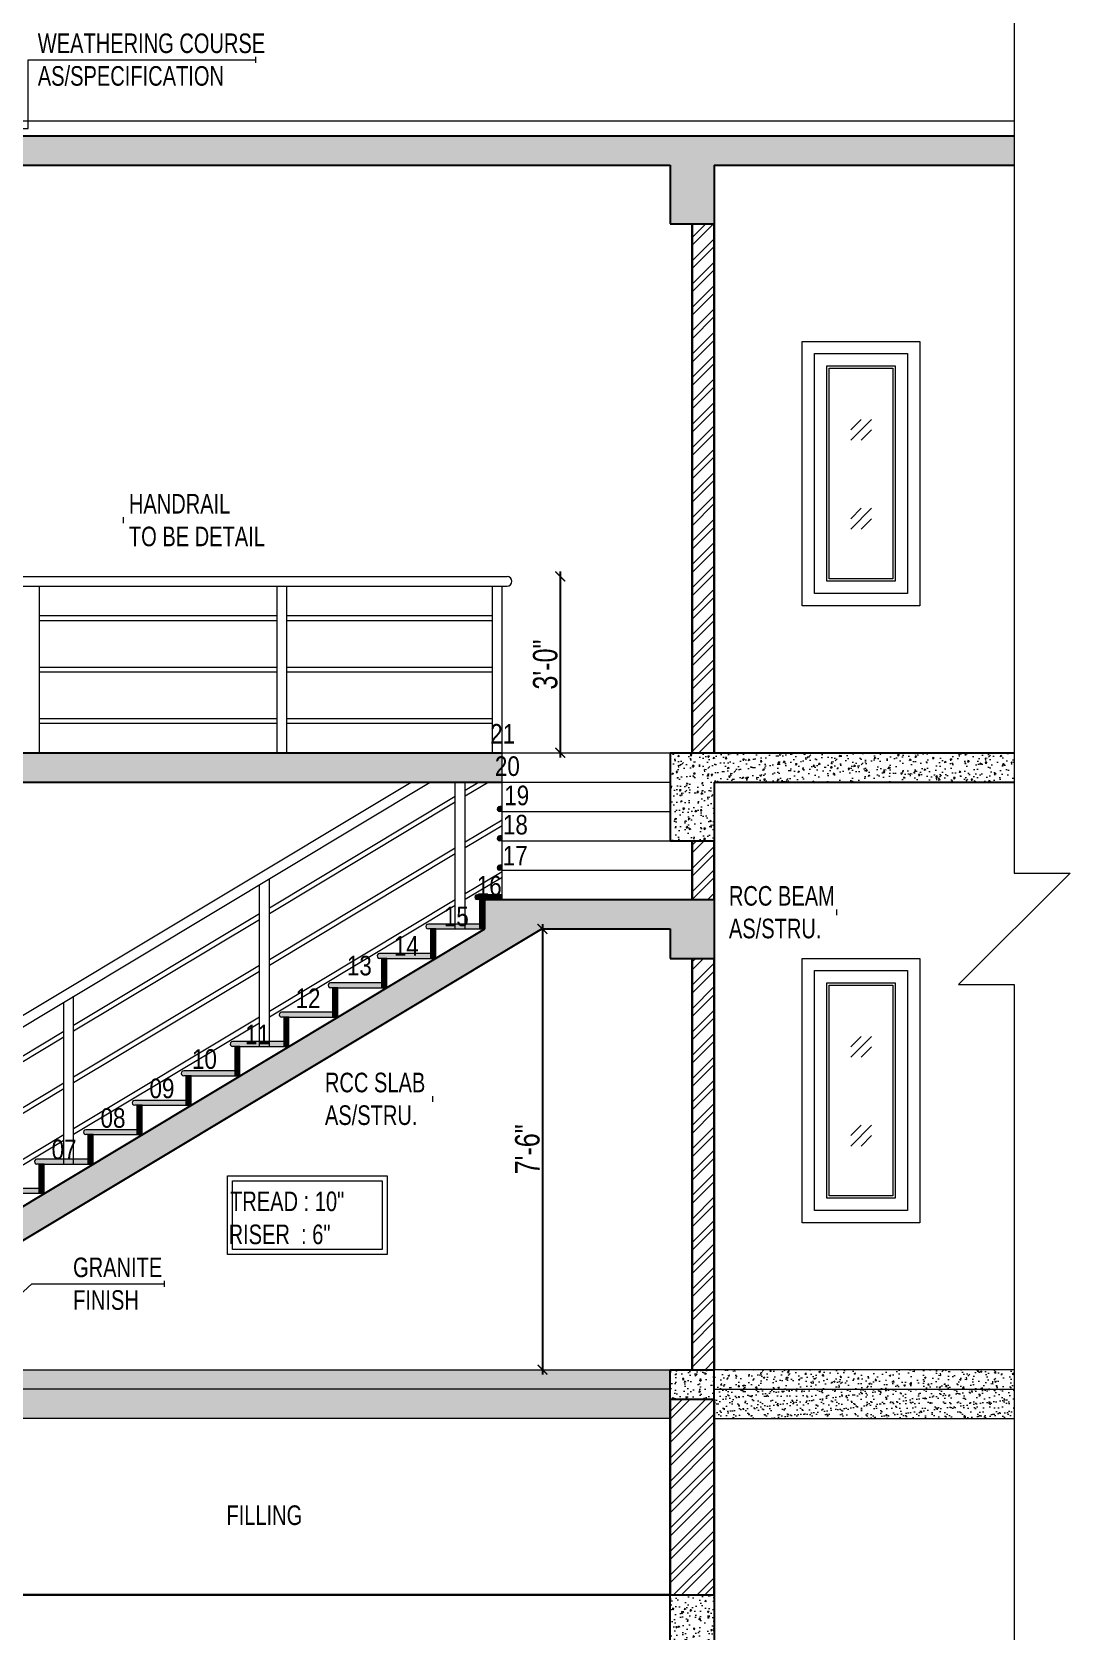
# Model space of a CAD drawing. Header units: inches. Extents: x 3365147 to 3374664, y 1380917 to 1384908.
# Drawn here: x 3374207 to 3374419.1, y 1382697 to 1383023.8 of the extents above; entities that cross this region are included whole.
import ezdxf

# ---------------------------------------------------------------- set-up
doc = ezdxf.new("R2010")
doc.units = ezdxf.units.IN
doc.header["$LTSCALE"] = 18
doc.header["$MEASUREMENT"] = 0
doc.header["$PDSIZE"] = -1
doc.linetypes.add('CONTINOUS', pattern=[0])
for name, color, linetype, lineweight in [('CONCRETE-00_BC', 46, 'Continuous', 25), ('CONCRETE-HATCH_BC', 43, 'Continuous', 5), ('COUNTING TEXT_BC', 2, 'Continuous', 20), ('GLASS-00_BC', 140, 'Continuous', 18), ('INTERIOR-FLOORING GRANITE_BC', 183, 'Continuous', 5), ('LEVEL-00 DIM_BC', 3, 'Continuous', 9), ('NATURAL GROUND LEVEL_BC', 33, 'Continuous', 30), ('PCC-00_BC', 1, 'Continuous', 20), ('PCC-HATCH_BC', 4, 'Continuous', 5), ('RIVER SAND-00_BC', 3, 'Continuous', 18), ('RIVER SAND-HATCH_BC', 254, 'Continuous', 5), ('STAIR-00_BC', 170, 'Continuous', 20), ('STEPS-HANDRAIL-00_BC', 3, 'Continuous', 18), ('STEPS-ZIGZAC LINE_BC', 3, 'Continuous', 15), ('TEXT-02 _BC', 3, 'CONTINOUS', 18), ('TEXT-02_ARROW_BC', 4, 'Continuous', 13), ('TREAD RISER BORDER-01_BC', 4, 'CONTINOUS', 13), ('TREAD RISER BORDER-02_BC', 252, 'CONTINOUS', 5), ('TREAD RISER-00_BC', 1, 'Continuous', 20), ('WALL-00_BC', 7, 'Continuous', 30), ('WALL-9 inch BRICK HATCH_BC', 22, 'Continuous', 0), ('WEATHERING COURSE_BC', 3, 'Continuous', 20), ('WINDOWS-00_BC', 30, 'Continuous', 18), ('WINDOWS-SHUTTER_BC', 40, 'Continuous', 9)]:
    doc.layers.add(name, color=color, linetype=linetype, lineweight=lineweight)
doc.styles.add('BC_ROOM _DIM', font='swisscl.ttf')
doc.styles.add('DIM_BC', font='swisscl.ttf')
doc.styles.add('WD Room text', font='swisscl.ttf')
doc.dimstyles.new('BC-RD1', dxfattribs={"dimtxt": 5, "dimasz": 2, "dimexe": 4.5, "dimexo": 0, "dimgap": 0.5, "dimtad": 1, "dimzin": 3, "dimdsep": 46, "dimlunit": 4, "dimtxsty": 'BC_ROOM _DIM', "dimblk": 'ARCHTICK', "dimcen": 0, "dimdle": 1, "dimse1": 1, "dimse2": 1, "dimclrd": 252, "dimclre": 4, "dimclrt": 256, "dimadec": 0, "dimazin": 0, "dimtfac": 0.5, "dimtix": 1, "dimtofl": 0, "dimtmove": 2, "dimatfit": 3, "dimfxl": 0, "dimfrac": 1, "dimtolj": 1, "dimtzin": 1, "dimarcsym": 0})
doc.dimstyles.new('DIM_BC', dxfattribs={"dimtxt": 4, "dimasz": 2, "dimexe": 4.5, "dimexo": 0, "dimgap": 1, "dimtad": 1, "dimdec": 4, "dimzin": 3, "dimdsep": 46, "dimlunit": 4, "dimtxsty": 'DIM_BC', "dimblk": 'ARCHTICK', "dimcen": 0.0625, "dimdle": 0.25, "dimse1": 1, "dimse2": 1, "dimclrd": 7, "dimclre": 4, "dimclrt": 256, "dimadec": 0, "dimazin": 0, "dimtfac": 0.5, "dimtdec": 4, "dimtix": 1, "dimtofl": 0, "dimtmove": 2, "dimatfit": 2, "dimfxl": 0, "dimfrac": 1, "dimtolj": 1, "dimtzin": 1, "dimlwd": -1, "dimarcsym": 0})
doc.dimstyles.new("Working 10'", dxfattribs={"dimscale": 0.8, "dimtxt": 10, "dimasz": 4.5, "dimexe": 2.5, "dimexo": 3, "dimgap": 1.25, "dimtad": 1, "dimdec": 3, "dimzin": 3, "dimdsep": 46, "dimlunit": 4, "dimtxsty": 'WD Room text', "dimblk": 'ARCHTICK', "dimcen": 0, "dimclrd": 256, "dimclre": 1, "dimadec": 0, "dimazin": 0, "dimtfac": 0.6, "dimtdec": 3, "dimtix": 1, "dimtmove": 2, "dimatfit": 3, "dimfxl": 0, "dimfrac": 1, "dimtolj": 1, "dimtzin": 3, "dimlwd": -1, "dimlwe": -1, "dimarcsym": 0})
pattern_1 = [(50, (1247.646, 7e-10), (3.586300913, -0.313760675), [0.375, -4.125]), (355, (1247.646, 7e-10), (-0.693756668, 3.7609606685), [0.3, -3.3]), (100.45144446, (1247.9448, -0.026), (2.8925442336, 3.447199955), [0.31870096, -3.50571056]), (46.1842, (1247.646, 1), (5.3362066534, -0.827596404), [0.5625, -6.1875]), (96.63563549, (1248.0906, 0.931), (4.673309728, 4.870593004), [0.47805171, -5.2585688]), (351.18416399, (1247.646, 1), (4.673309725, 4.870593001), [0.45, -4.950000005]), (21, (1248.146, 0.75), (2.9845352606, -2.0130944533), [0.375, -4.125]), (326, (1248.146, 0.75), (1.2165766596, 3.6257502252), [0.3, -3.3]), (71.45144474, (1248.3946, 0.5822), (4.2011118836, 1.612655764), [0.31870095, -3.50571056]), (37.5, (1247.6459, 7e-10), (0.0607992766, 1.66446926916), [0, -3.26, 0, -3.35, 0, -3.3125]), (7.5, (1247.646, 7e-10), (1.3153476872, 1.9720585594), [0, -1.91, 0, -3.185, 0, -1.2625]), (327.5, (1246.5309, 7e-10), (2.66911218086, -0.11277435867), [0, -1.25, 0, -3.9, 0, -5.175]), (317.5, (1246.031, 7e-10), (2.9159308467, 0.5005249117), [0, -1.625, 0, -2.59, 0, -3.675])]
pattern_2 = [(37.5, (386.9338, 7e-10), (-0.0629933581, 1.926823769), [0, -1.52, 0, -1.7, 0, -1.625]), (7.5, (386.9338, 7e-10), (1.7697767053, 2.8221460652), [0, -0.82, 0, -1.37, 0, -0.525]), (327.5, (385.7038, 7e-10), (3.11414186175, 0.0056590535), [0, -0.5, 0, -1.8, 0, -2.35]), (317.5, (385.7038, 7e-10), (3.0061266046, 0.877675565), [0, -0.25, 0, -1.18, 0, -1.35])]
pattern_3 = [(230, (386.9338, 7e-10), (-3.586300913, 0.313760675), [0.375, -4.125]), (175, (386.9338, 7e-10), (0.693756668, -3.7609606685), [0.3, -3.3]), (280.45144446, (386.635, 0.026), (-2.8925442336, -3.447199955), [0.31870096, -3.50571056]), (226.1842, (386.934, -1), (-5.3362066534, 0.827596404), [0.5625, -6.1875]), (276.63563549, (386.489, -0.931), (-4.673309728, -4.870593004), [0.47805171, -5.2585688]), (171.18416399, (386.934, -1), (-4.673309725, -4.870593001), [0.45, -4.950000005]), (201, (386.4338, -0.75), (-2.9845352606, 2.0130944533), [0.375, -4.125]), (146, (386.4338, -0.75), (-1.2165766596, -3.6257502252), [0.3, -3.3]), (251.45144474, (386.185, -0.5822), (-4.2011118836, -1.612655764), [0.31870095, -3.50571056]), (217.5, (386.9338, 7e-10), (-0.0607992766, -1.66446926916), [0, -3.26, 0, -3.35, 0, -3.3125]), (187.5, (386.9338, 7e-10), (-1.3153476872, -1.9720585594), [0, -1.91, 0, -3.185, 0, -1.2625]), (147.5, (388.0488, 7e-10), (-2.66911218086, 0.11277435867), [0, -1.25, 0, -3.9, 0, -5.175]), (137.5, (388.5488, 7e-10), (-2.9159308467, -0.5005249117), [0, -1.625, 0, -2.59, 0, -3.675])]
pattern_4 = [(0, (386.93379, 7e-10), (0.03125, 0.0625), [0, -0.0625])]
pattern_5 = [(0, (396.93379, 6), (0.03125, 0.0625), [0, -0.0625])]
pattern_6 = [(0, (406.93379, 12), (0.03125, 0.0625), [0, -0.0625])]
pattern_7 = [(0, (416.93379, 18), (0.03125, 0.0625), [0, -0.0625])]
pattern_8 = [(0, (426.93379, 24), (0.03125, 0.0625), [0, -0.0625])]
pattern_9 = [(0, (436.93379, 30), (0.03125, 0.0625), [0, -0.0625])]
pattern_10 = [(0, (446.93379, 36), (0.03125, 0.0625), [0, -0.0625])]
pattern_11 = [(0, (456.93379, 42), (0.03125, 0.0625), [0, -0.0625])]
pattern_12 = [(0, (466.93379, 48), (0.03125, 0.0625), [0, -0.0625])]
pattern_13 = [(0, (476.93379, 54), (0.03125, 0.0625), [0, -0.0625])]
pattern_14 = [(45, (386.9338, 7e-10), (-2.3864853865, 2.3864853865), []), (45, (388.5248, 7e-10), (-2.3864853865, 2.3864853865), [])]

# ---------------------------------------------------------------- blocks, each defined once
blk = doc.blocks.new('ARCHTICK')
at = {"color": 0, "const_width": 0.15}
blk.add_lwpolyline([(-0.5, -0.5), (0.5, 0.5)], dxfattribs=at)
blk = doc.blocks.new('*D1892')
at = {"layer": 'Defpoints', "color": 0, "transparency": 16777216}
for p in [(3374275.04, 1382912.58), (3374275.04, 1382876.58), (3374314.96, 1382876.58)]:
    blk.add_point(p, dxfattribs=at)
at = {"layer": 'LEVEL-00 DIM_BC', "color": 252, "lineweight": -2, "transparency": 16777216}
blk.add_line((3374314.96, 1382913.58), (3374314.96, 1382875.58), dxfattribs=at)
at = {"layer": 'LEVEL-00 DIM_BC', "color": 252, "lineweight": -2, "transparency": 16777216, "xscale": 2, "yscale": 2, "zscale": 2}
for p, rotation in [((3374314.96, 1382912.58), 90), ((3374314.96, 1382876.58), 270)]:
    blk.add_blockref('ARCHTICK', p, dxfattribs=dict(at, rotation=rotation))
at = {"layer": 'LEVEL-00 DIM_BC', "transparency": 16777216, "insert": (3374311.9, 1382894.58), "char_height": 5, "attachment_point": 5, "rotation": 90, "style": 'BC_ROOM _DIM'}
blk.add_mtext('\\A1;3\'-0"', dxfattribs=at)
blk = doc.blocks.new('_ArchTick')
at = {"color": 0, "linetype": 'ByBlock', "const_width": 0.15}
blk.add_lwpolyline([(-0.5, -0.5), (0.5, 0.5)], dxfattribs=at)
blk = doc.blocks.new('*D1899')
at = {"layer": 'Defpoints', "color": 0, "transparency": 16777216}
for p in [(3374318.79, 1382840.58), (3374311.31, 1382750.58), (3374318.79, 1382750.58)]:
    blk.add_point(p, dxfattribs=at)
at = {"layer": 'LEVEL-00 DIM_BC', "color": 252, "lineweight": -2, "transparency": 16777216}
blk.add_line((3374311.31, 1382841.58), (3374311.31, 1382749.58), dxfattribs=at)
at = {"layer": 'LEVEL-00 DIM_BC', "color": 252, "lineweight": -2, "transparency": 16777216, "xscale": 2, "yscale": 2, "zscale": 2}
for p, rotation in [((3374311.31, 1382840.58), 90), ((3374311.31, 1382750.58), 270)]:
    blk.add_blockref('ARCHTICK', p, dxfattribs=dict(at, rotation=rotation))
at = {"layer": 'LEVEL-00 DIM_BC', "transparency": 16777216, "insert": (3374308.25, 1382795.58), "char_height": 5, "attachment_point": 5, "rotation": 90, "style": 'BC_ROOM _DIM'}
blk.add_mtext('\\A1;7\'-6"', dxfattribs=at)
blk = doc.blocks.new('*U1900')
at = {"layer": 'TREAD RISER BORDER-01_BC'}
blk.add_lwpolyline([(0, 0), (32.59, 0), (32.59, -16.08), (0, -16.08)], close=True, dxfattribs=at)
at = {"layer": 'TREAD RISER BORDER-02_BC'}
blk.add_lwpolyline([(1.02, -1.02), (31.57, -1.02), (31.57, -15.06), (1.02, -15.06)], close=True, dxfattribs=at)
at = {"style": 'WD Room text'}
for tag, p in [('TREAD_001', (0.49, -9.24)), ('TREAD_002', (0.04, -19.24)), ('TREAD_003', (0.58, -29.24)), ('TREAD_004', (0.04, -39.27))]:
    blk.add_attdef(tag, p, '', height=6, dxfattribs=at)

msp = doc.modelspace()

# ---------------------------------------------------------------- hatches: boundary and pattern name
at = {"layer": 'CONCRETE-HATCH_BC', "transparency": 33554687}
h = msp.add_hatch(dxfattribs=at)
h.set_pattern_fill('AR-CONC', color=256, scale=0.5, angle=180, style=0)
h.set_pattern_definition(pattern_3)
h.paths.add_polyline_path([(3374407.71383, 1383002.58051), (3374113.09401, 1383002.58051), (3374108.22212, 1383002.58051), (3374108.22212, 1382996.58051), (3374151.51002, 1382996.58051), (3374151.51002, 1382984.58051), (3374160.51002, 1382984.58051), (3374160.51002, 1382996.58051), (3374337.41185, 1382996.58051), (3374337.41185, 1382984.58051), (3374346.41185, 1382984.58051), (3374346.41185, 1382996.58051), (3374407.71383, 1382996.58051)])
h = msp.add_hatch(dxfattribs=at)
h.set_pattern_fill('AR-CONC', color=256, scale=0.5, angle=180, style=0)
h.set_pattern_definition(pattern_3)
h.paths.add_polyline_path([(3374160.51002, 1382870.58051), (3374303.07381, 1382870.58051), (3374303.07381, 1382876.58051), (3374113.09401, 1382876.58051), (3374108.22212, 1382876.58051), (3374108.22212, 1382870.58051), (3374151.51002, 1382870.58051), (3374151.51002, 1382858.58051), (3374160.51002, 1382858.58051)])
h = msp.add_hatch(dxfattribs=at)
h.set_pattern_fill('AR-CONC', color=256, scale=0.5, angle=180, style=0)
h.set_pattern_definition(pattern_3)
h.paths.add_polyline_path([(3374346.41185, 1382870.58051), (3374407.71383, 1382870.58051), (3374407.71383, 1382876.58051), (3374337.41185, 1382876.58051), (3374337.41185, 1382858.58051), (3374346.41185, 1382858.58051)])
h = msp.add_hatch(dxfattribs=at)
h.set_pattern_fill('AR-CONC', color=256, scale=0.5, angle=180, style=0)
h.set_pattern_definition(pattern_3)
h.paths.add_polyline_path([(3374346.41091, 1382846.58051), (3374299.51002, 1382846.58051), (3374299.51002, 1382840.58051), (3374199.51002, 1382780.58051), (3374199.51002, 1382773.58336), (3374311.17192, 1382840.58051), (3374337.41091, 1382840.58051), (3374337.41091, 1382834.58051), (3374346.41091, 1382834.58051)])
h = msp.add_hatch(dxfattribs=at)
h.set_pattern_fill('AR-CONC', color=256, scale=0.5, angle=180, style=0)
h.set_pattern_definition([(230, (3393839.6063, 1392669.0113), (-3.5863009, 0.31376067), [0.375, -4.125]), (175, (3393839.6063, 1392669.0113), (0.69375667, -3.76096067), [0.3, -3.3]), (280.451444, (3393839.3074, 1392669.0374), (-2.89254423, -3.44719995), [0.31870096, -3.50571056]), (226.1842, (3393839.6063, 1392668.0113), (-5.33620665, 0.8275964), [0.5625, -6.1875]), (276.635635, (3393839.1616, 1392668.08), (-4.6733097, -4.870593), [0.4780517, -5.2585688]), (171.184164, (3393839.606, 1392668.011), (-4.6733097, -4.870593), [0.45, -4.95]), (201, (3393839.1063, 1392668.2613), (-2.98453526, 2.01309445), [0.375, -4.125]), (146, (3393839.1063, 1392668.2613), (-1.21657666, -3.6257502), [0.3, -3.3]), (251.451445, (3393838.8576, 1392668.429), (-4.2011119, -1.61265576), [0.31870095, -3.50571056]), (217.5, (3393839.6063, 1392669.0113), (-0.06079928, -1.66446927), [0, -3.26, 0, -3.35, 0, -3.3125]), (187.5, (3393839.6063, 1392669.0113), (-1.31534769, -1.97205856), [0, -1.91, 0, -3.185, 0, -1.2625]), (147.5, (3393840.7213, 1392669.0113), (-2.66911218, 0.11277436), [0, -1.25, 0, -3.9, 0, -5.175]), (137.5, (3393841.2213, 1392669.0113), (-2.91593085, -0.5005249), [0, -1.625, 0, -2.59, 0, -3.675])])
h.paths.add_polyline_path([(3374337.41091, 1382750.58051), (3374346.41091, 1382750.58051), (3374346.41091, 1382744.58051), (3374337.41091, 1382744.58051)])
h = msp.add_hatch(dxfattribs=at)
h.set_pattern_fill('AR-CONC', color=256, scale=0.5, angle=180, style=0)
h.set_pattern_definition([(230, (3394345.9206, 1392659.0113), (-3.5863009, 0.31376067), [0.375, -4.125]), (175, (3394345.9206, 1392659.0113), (0.69375667, -3.76096067), [0.3, -3.3]), (280.451444, (3394345.6218, 1392659.0374), (-2.89254423, -3.44719995), [0.31870096, -3.50571056]), (226.1842, (3394345.9206, 1392658.0113), (-5.33620665, 0.8275964), [0.5625, -6.1875]), (276.635635, (3394345.476, 1392658.08), (-4.6733097, -4.870593), [0.4780517, -5.2585688]), (171.184164, (3394345.9206, 1392658.011), (-4.6733097, -4.870593), [0.45, -4.95]), (201, (3394345.4206, 1392658.2613), (-2.98453526, 2.01309445), [0.375, -4.125]), (146, (3394345.4206, 1392658.2613), (-1.21657666, -3.6257502), [0.3, -3.3]), (251.451445, (3394345.172, 1392658.429), (-4.2011119, -1.61265576), [0.31870095, -3.50571056]), (217.5, (3394345.9206, 1392659.0113), (-0.06079928, -1.66446927), [0, -3.26, 0, -3.35, 0, -3.3125]), (187.5, (3394345.9206, 1392659.0113), (-1.31534769, -1.97205856), [0, -1.91, 0, -3.185, 0, -1.2625]), (147.5, (3394347.0356, 1392659.0113), (-2.66911218, 0.11277436), [0, -1.25, 0, -3.9, 0, -5.175]), (137.5, (3394347.5356, 1392659.0113), (-2.91593085, -0.5005249), [0, -1.625, 0, -2.59, 0, -3.675])])
h.paths.add_polyline_path([(3374337.41091, 1382704.58051), (3374346.41091, 1382704.58051), (3374346.41091, 1382686.58051), (3374337.41091, 1382686.58051)])
at = {"layer": 'INTERIOR-FLOORING GRANITE_BC', "ltscale": 0.1}
h = msp.add_hatch(dxfattribs=at)
h.set_pattern_fill('DOTS', color=256)
h.set_pattern_definition([(0, (491.497585, 78), (0.03125, 0.0625), [0, -0.0625])])
edge = h.paths.add_edge_path()
edge.add_line((3374303.07381, 1382864.58051), (3374303.07381, 1382865.58051))
edge.add_line((3374303.07381, 1382865.58051), (3374302.5738, 1382865.58051))
edge.add_arc((3374302.57381, 1382865.08051), 0.5, 90.001395, 269.9999999)
edge.add_line((3374302.57381, 1382864.58051), (3374303.07381, 1382864.58051))
h = msp.add_hatch(dxfattribs=at)
h.set_pattern_fill('DOTS', color=256)
h.set_pattern_definition([(0, (491.497585, 72), (0.03125, 0.0625), [0, -0.0625])])
edge = h.paths.add_edge_path()
edge.add_line((3374303.07381, 1382858.58051), (3374303.07381, 1382859.58051))
edge.add_line((3374303.07381, 1382859.58051), (3374302.5738, 1382859.58051))
edge.add_arc((3374302.57381, 1382859.08051), 0.5, 90.001395, 269.9999999)
edge.add_line((3374302.57381, 1382858.58051), (3374303.07381, 1382858.58051))
h = msp.add_hatch(dxfattribs=at)
h.set_pattern_fill('DOTS', color=256)
h.set_pattern_definition([(0, (491.497585, 66), (0.03125, 0.0625), [0, -0.0625])])
edge = h.paths.add_edge_path()
edge.add_line((3374303.07381, 1382852.58051), (3374303.07381, 1382853.58051))
edge.add_line((3374303.07381, 1382853.58051), (3374302.5738, 1382853.58051))
edge.add_arc((3374302.57381, 1382853.08051), 0.5, 90.001395, 269.9999999)
edge.add_line((3374302.57381, 1382852.58051), (3374303.07381, 1382852.58051))
h = msp.add_hatch(dxfattribs=at)
h.set_pattern_fill('DOTS', color=256)
h.set_pattern_definition([(0, (486.93379, 60), (0.03125, 0.0625), [0, -0.0625])])
edge = h.paths.add_edge_path()
edge.add_line((3374303.07381, 1382846.58051), (3374303.07381, 1382847.58051))
edge.add_line((3374303.07381, 1382847.58051), (3374298.01001, 1382847.58051))
edge.add_arc((3374298.01002, 1382847.08051), 0.5, 90.0013949, 269.9999999)
edge.add_line((3374298.01002, 1382846.58051), (3374299.51002, 1382846.58051))
edge.add_line((3374299.51002, 1382846.58051), (3374303.07381, 1382846.58051))
h = msp.add_hatch(dxfattribs=at)
h.set_pattern_fill('DOTS', color=256)
h.set_pattern_definition(pattern_13)
h.paths.add_polyline_path([(3374299.51002, 1382846.58051), (3374298.51002, 1382846.58051), (3374298.51002, 1382840.58051), (3374299.51002, 1382840.58051)])
h = msp.add_hatch(dxfattribs=at)
h.set_pattern_fill('DOTS', color=256)
h.set_pattern_definition(pattern_13)
h.paths.add_polyline_path([(3374298.51002, 1382841.58051), (3374288.01001, 1382841.58051, 0.999987828), (3374288.01002, 1382840.58051), (3374289.51002, 1382840.58051), (3374298.51002, 1382840.58051)])
h = msp.add_hatch(dxfattribs=at)
h.set_pattern_fill('DOTS', color=256)
h.set_pattern_definition(pattern_12)
h.paths.add_polyline_path([(3374289.51002, 1382840.58051), (3374288.51002, 1382840.58051), (3374288.51002, 1382834.58051), (3374289.51002, 1382834.58051)])
h = msp.add_hatch(dxfattribs=at)
h.set_pattern_fill('DOTS', color=256)
h.set_pattern_definition(pattern_12)
h.paths.add_polyline_path([(3374288.51002, 1382835.58051), (3374278.01001, 1382835.58051, 0.999987828), (3374278.01002, 1382834.58051), (3374279.51002, 1382834.58051), (3374288.51002, 1382834.58051)])
h = msp.add_hatch(dxfattribs=at)
h.set_pattern_fill('DOTS', color=256)
h.set_pattern_definition(pattern_11)
h.paths.add_polyline_path([(3374279.51002, 1382834.58051), (3374278.51002, 1382834.58051), (3374278.51002, 1382828.58051), (3374279.51002, 1382828.58051)])
h = msp.add_hatch(dxfattribs=at)
h.set_pattern_fill('DOTS', color=256)
h.set_pattern_definition(pattern_11)
h.paths.add_polyline_path([(3374278.51002, 1382829.58051), (3374268.01001, 1382829.58051, 0.999987828), (3374268.01002, 1382828.58051), (3374269.51002, 1382828.58051), (3374278.51002, 1382828.58051)])
h = msp.add_hatch(dxfattribs=at)
h.set_pattern_fill('DOTS', color=256)
h.set_pattern_definition(pattern_10)
h.paths.add_polyline_path([(3374269.51002, 1382828.58051), (3374268.51002, 1382828.58051), (3374268.51002, 1382822.58051), (3374269.51002, 1382822.58051)])
h = msp.add_hatch(dxfattribs=at)
h.set_pattern_fill('DOTS', color=256)
h.set_pattern_definition(pattern_10)
h.paths.add_polyline_path([(3374268.51002, 1382823.58051), (3374258.01001, 1382823.58051, 0.999987828), (3374258.01002, 1382822.58051), (3374259.51002, 1382822.58051), (3374268.51002, 1382822.58051)])
h = msp.add_hatch(dxfattribs=at)
h.set_pattern_fill('DOTS', color=256)
h.set_pattern_definition(pattern_9)
h.paths.add_polyline_path([(3374259.51002, 1382822.58051), (3374258.51002, 1382822.58051), (3374258.51002, 1382816.58051), (3374259.51002, 1382816.58051)])
h = msp.add_hatch(dxfattribs=at)
h.set_pattern_fill('DOTS', color=256)
h.set_pattern_definition(pattern_9)
h.paths.add_polyline_path([(3374258.51002, 1382817.58051), (3374248.01001, 1382817.58051, 0.999987828), (3374248.01002, 1382816.58051), (3374249.51002, 1382816.58051), (3374258.51002, 1382816.58051)])
h = msp.add_hatch(dxfattribs=at)
h.set_pattern_fill('DOTS', color=256)
h.set_pattern_definition(pattern_8)
h.paths.add_polyline_path([(3374249.51002, 1382816.58051), (3374248.51002, 1382816.58051), (3374248.51002, 1382810.58051), (3374249.51002, 1382810.58051)])
h = msp.add_hatch(dxfattribs=at)
h.set_pattern_fill('DOTS', color=256)
h.set_pattern_definition(pattern_8)
h.paths.add_polyline_path([(3374248.51002, 1382811.58051), (3374238.01001, 1382811.58051, 0.999987828), (3374238.01002, 1382810.58051), (3374239.51002, 1382810.58051), (3374248.51002, 1382810.58051)])
h = msp.add_hatch(dxfattribs=at)
h.set_pattern_fill('DOTS', color=256)
h.set_pattern_definition(pattern_7)
h.paths.add_polyline_path([(3374239.51002, 1382810.58051), (3374238.51002, 1382810.58051), (3374238.51002, 1382804.58051), (3374239.51002, 1382804.58051)])
h = msp.add_hatch(dxfattribs=at)
h.set_pattern_fill('DOTS', color=256)
h.set_pattern_definition(pattern_7)
h.paths.add_polyline_path([(3374238.51002, 1382805.58051), (3374228.01001, 1382805.58051, 0.999987828), (3374228.01002, 1382804.58051), (3374229.51002, 1382804.58051), (3374238.51002, 1382804.58051)])
h = msp.add_hatch(dxfattribs=at)
h.set_pattern_fill('DOTS', color=256)
h.set_pattern_definition(pattern_6)
h.paths.add_polyline_path([(3374229.51002, 1382804.58051), (3374228.51002, 1382804.58051), (3374228.51002, 1382798.58051), (3374229.51002, 1382798.58051)])
h = msp.add_hatch(dxfattribs=at)
h.set_pattern_fill('DOTS', color=256)
h.set_pattern_definition(pattern_6)
h.paths.add_polyline_path([(3374228.51002, 1382799.58051), (3374218.01001, 1382799.58051, 0.999987828), (3374218.01002, 1382798.58051), (3374219.51002, 1382798.58051), (3374228.51002, 1382798.58051)])
h = msp.add_hatch(dxfattribs=at)
h.set_pattern_fill('DOTS', color=256)
h.set_pattern_definition(pattern_5)
h.paths.add_polyline_path([(3374219.51002, 1382798.58051), (3374218.51002, 1382798.58051), (3374218.51002, 1382792.58051), (3374219.51002, 1382792.58051)])
h = msp.add_hatch(dxfattribs=at)
h.set_pattern_fill('DOTS', color=256)
h.set_pattern_definition(pattern_5)
h.paths.add_polyline_path([(3374218.51002, 1382793.58051), (3374208.01001, 1382793.58051, 0.999987828), (3374208.01002, 1382792.58051), (3374209.51002, 1382792.58051), (3374218.51002, 1382792.58051)])
h = msp.add_hatch(dxfattribs=at)
h.set_pattern_fill('DOTS', color=256)
h.set_pattern_definition(pattern_4)
h.paths.add_polyline_path([(3374209.51002, 1382792.58051), (3374208.51002, 1382792.58051), (3374208.51002, 1382786.58051), (3374209.51002, 1382786.58051)])
h = msp.add_hatch(dxfattribs=at)
h.set_pattern_fill('DOTS', color=256)
h.set_pattern_definition(pattern_4)
h.paths.add_polyline_path([(3374208.51002, 1382787.58051), (3374198.01001, 1382787.58051, 0.999987828), (3374198.01002, 1382786.58051), (3374199.51002, 1382786.58051), (3374208.51002, 1382786.58051)])
at = {"layer": 'PCC-HATCH_BC', "transparency": 33554687}
h = msp.add_hatch(dxfattribs=at)
h.set_pattern_fill('AR-CONC', color=256, scale=0.5)
h.set_pattern_definition(pattern_1)
h.paths.add_polyline_path([(3374337.41091, 1382750.58051), (3374160.51002, 1382750.58051), (3374160.51002, 1382746.58051), (3374337.41091, 1382746.58051)])
h = msp.add_hatch(dxfattribs=at)
h.set_pattern_fill('AR-CONC', color=256, scale=0.5)
h.set_pattern_definition(pattern_1)
h.paths.add_polyline_path([(3374407.71383, 1382746.58051), (3374407.71383, 1382750.58051), (3374346.41091, 1382750.58051), (3374346.41091, 1382746.58051)])
at = {"layer": 'RIVER SAND-HATCH_BC', "transparency": 33554687}
h = msp.add_hatch(dxfattribs=at)
h.set_pattern_fill('AR-SAND', color=256)
h.set_pattern_definition(pattern_2)
h.paths.add_polyline_path([(3374337.41091, 1382744.58051), (3374337.41091, 1382746.58051), (3374160.51002, 1382746.58051), (3374160.51002, 1382744.58051), (3374160.51002, 1382740.58051), (3374337.41091, 1382740.58051)])
h = msp.add_hatch(dxfattribs=at)
h.set_pattern_fill('AR-SAND', color=256)
h.set_pattern_definition(pattern_2)
h.paths.add_polyline_path([(3374407.71383, 1382740.58051), (3374407.71383, 1382746.58051), (3374346.41091, 1382746.58051), (3374346.41091, 1382740.58051)])
at = {"layer": 'WALL-9 inch BRICK HATCH_BC', "transparency": 33554687}
h = msp.add_hatch(dxfattribs=at)
h.set_pattern_fill('ANSI32', color=256, scale=9)
h.set_pattern_definition(pattern_14)
h.paths.add_polyline_path([(3374346.41091, 1382984.58051), (3374341.91091, 1382984.58051), (3374341.91091, 1382876.58051), (3374346.41091, 1382876.58051)])
h = msp.add_hatch(dxfattribs=at)
h.set_pattern_fill('ANSI32', color=256, scale=9)
h.set_pattern_definition(pattern_14)
h.paths.add_polyline_path([(3374346.41091, 1382858.58051), (3374341.91091, 1382858.58051), (3374341.91091, 1382846.58051), (3374346.41091, 1382846.58051)])
h = msp.add_hatch(dxfattribs=at)
h.set_pattern_fill('ANSI32', color=256, scale=9)
h.set_pattern_definition(pattern_14)
h.paths.add_polyline_path([(3374346.41091, 1382834.58051), (3374341.91091, 1382834.58051), (3374341.91091, 1382750.58051), (3374346.41091, 1382750.58051)])
h = msp.add_hatch(dxfattribs=at)
h.set_pattern_fill('ANSI32', color=256, scale=9)
h.set_pattern_definition([(45, (3394140.4206, 1392560.0113), (-2.3864854, 2.3864854), []), (45, (3394142.0116, 1392560.0113), (-2.3864854, 2.3864854), [])])
h.paths.add_polyline_path([(3374337.41091, 1382744.58051), (3374346.41091, 1382744.58051), (3374346.41091, 1382704.58051), (3374337.41091, 1382704.58051)])

# ---------------------------------------------------------------- linework, layer by layer
at = {"layer": 'CONCRETE-00_BC', "transparency": 33554687}
for p, q in [((3374113.09401, 1383002.58051), (3374407.71383, 1383002.58051)), ((3374160.51002, 1382996.58051), (3374337.41185, 1382996.58051)), ((3374337.41185, 1382996.58051), (3374337.41185, 1382984.58051)), ((3374346.41185, 1382996.58051), (3374346.41185, 1382984.58051)), ((3374346.41185, 1382996.58051), (3374407.71383, 1382996.58051)), ((3374337.41185, 1382984.58051), (3374346.41185, 1382984.58051)), ((3374113.09401, 1382876.58051), (3374303.07381, 1382876.58051)), ((3374337.41185, 1382876.58051), (3374407.71383, 1382876.58051)), ((3374337.41185, 1382876.58051), (3374337.41185, 1382858.58051)), ((3374160.51002, 1382870.58051), (3374303.07381, 1382870.58051)), ((3374346.41185, 1382870.58051), (3374346.41185, 1382858.58051)), ((3374346.41185, 1382870.58051), (3374407.71383, 1382870.58051)), ((3374337.41185, 1382858.58051), (3374346.41185, 1382858.58051)), ((3374299.51002, 1382846.58051), (3374346.41091, 1382846.58051)), ((3374299.51002, 1382840.58051), (3374299.51002, 1382846.58051)), ((3374346.41091, 1382846.58051), (3374346.41091, 1382834.58051)), ((3374199.51002, 1382780.58051), (3374299.51002, 1382840.58051)), ((3374199.51002, 1382773.58336), (3374311.17192, 1382840.58051)), ((3374311.17192, 1382840.58051), (3374337.41091, 1382840.58051)), ((3374337.41091, 1382840.58051), (3374337.41091, 1382834.58051)), ((3374337.41091, 1382834.58051), (3374346.41091, 1382834.58051)), ((3374337.41091, 1382750.58051), (3374346.41091, 1382750.58051)), ((3374337.41091, 1382744.58051), (3374337.41091, 1382750.58051)), ((3374346.41091, 1382744.58051), (3374346.41091, 1382750.58051)), ((3374337.41091, 1382744.58051), (3374346.41091, 1382744.58051))]:
    msp.add_line(p, q, dxfattribs=at)
msp.add_lwpolyline([(3374337.41091, 1382704.58051), (3374346.41091, 1382704.58051), (3374346.41091, 1382686.58051), (3374337.41091, 1382686.58051)], close=True, dxfattribs=at)
at = {"layer": 'GLASS-00_BC', "transparency": 33554687}
for p, q in [((3374374.28959, 1382940.41445), (3374378.53223, 1382944.6571)), ((3374374.28959, 1382942.53577), (3374376.41091, 1382944.6571)), ((3374376.41091, 1382940.41445), (3374378.53223, 1382942.53577)), ((3374374.28959, 1382922.25495), (3374378.53223, 1382926.49759)), ((3374374.28959, 1382924.37627), (3374376.41091, 1382926.49759)), ((3374376.41091, 1382922.25495), (3374378.53223, 1382924.37627)), ((3374374.28959, 1382814.41445), (3374378.53223, 1382818.6571)), ((3374374.28959, 1382816.53577), (3374376.41091, 1382818.6571)), ((3374376.41091, 1382814.41445), (3374378.53223, 1382816.53577)), ((3374374.28959, 1382796.25495), (3374378.53223, 1382800.49759)), ((3374374.28959, 1382798.37627), (3374376.41091, 1382800.49759)), ((3374376.41091, 1382796.25495), (3374378.53223, 1382798.37627))]:
    msp.add_line(p, q, dxfattribs=at)
at = {"layer": 'INTERIOR-FLOORING GRANITE_BC', "ltscale": 0.1}
for p, q in [((3374303.07381, 1382865.58051), (3374302.5738, 1382865.58051)), ((3374303.07381, 1382864.58051), (3374302.57381, 1382864.58051)), ((3374303.07381, 1382859.58051), (3374302.5738, 1382859.58051)), ((3374303.07381, 1382858.58051), (3374302.57381, 1382858.58051)), ((3374303.07381, 1382853.58051), (3374302.5738, 1382853.58051)), ((3374303.07381, 1382852.58051), (3374302.57381, 1382852.58051)), ((3374303.07381, 1382847.58051), (3374298.01, 1382847.58051)), ((3374299.51002, 1382846.58051), (3374298.01002, 1382846.58051)), ((3374298.51002, 1382840.58051), (3374298.51002, 1382846.58051)), ((3374298.51002, 1382841.58051), (3374288.01, 1382841.58051)), ((3374289.51002, 1382840.58051), (3374288.01002, 1382840.58051)), ((3374288.51002, 1382834.58051), (3374288.51002, 1382840.58051)), ((3374288.51002, 1382835.58051), (3374278.01, 1382835.58051)), ((3374279.51002, 1382834.58051), (3374278.01002, 1382834.58051)), ((3374278.51002, 1382828.58051), (3374278.51002, 1382834.58051)), ((3374278.51002, 1382829.58051), (3374268.01, 1382829.58051)), ((3374269.51002, 1382828.58051), (3374268.01002, 1382828.58051)), ((3374268.51002, 1382822.58051), (3374268.51002, 1382828.58051)), ((3374268.51002, 1382823.58051), (3374258.01, 1382823.58051)), ((3374259.51002, 1382822.58051), (3374258.01002, 1382822.58051)), ((3374258.51002, 1382816.58051), (3374258.51002, 1382822.58051)), ((3374258.51002, 1382817.58051), (3374248.01, 1382817.58051)), ((3374249.51002, 1382816.58051), (3374248.01002, 1382816.58051)), ((3374248.51002, 1382810.58051), (3374248.51002, 1382816.58051)), ((3374248.51002, 1382811.58051), (3374238.01, 1382811.58051)), ((3374239.51002, 1382810.58051), (3374238.01002, 1382810.58051)), ((3374238.51002, 1382804.58051), (3374238.51002, 1382810.58051)), ((3374238.51002, 1382805.58051), (3374228.01, 1382805.58051)), ((3374229.51002, 1382804.58051), (3374228.01002, 1382804.58051)), ((3374228.51002, 1382798.58051), (3374228.51002, 1382804.58051)), ((3374228.51002, 1382799.58051), (3374218.01, 1382799.58051)), ((3374219.51002, 1382798.58051), (3374218.01002, 1382798.58051)), ((3374218.51002, 1382792.58051), (3374218.51002, 1382798.58051)), ((3374218.51002, 1382793.58051), (3374208.01, 1382793.58051)), ((3374209.51002, 1382792.58051), (3374208.01002, 1382792.58051)), ((3374208.51002, 1382786.58051), (3374208.51002, 1382792.58051)), ((3374208.51002, 1382787.58051), (3374198.01, 1382787.58051))]:
    msp.add_line(p, q, dxfattribs=at)
for centre in [(3374302.57381, 1382865.08051), (3374302.57381, 1382859.08051), (3374302.57381, 1382853.08051), (3374298.01002, 1382847.08051), (3374288.01002, 1382841.08051), (3374278.01002, 1382835.08051), (3374268.01002, 1382829.08051), (3374258.01002, 1382823.08051), (3374248.01002, 1382817.08051), (3374238.01002, 1382811.08051), (3374228.01002, 1382805.08051), (3374218.01002, 1382799.08051), (3374208.01002, 1382793.08051)]:
    msp.add_arc(centre, 0.5, 89.9986051, 270, dxfattribs=at)
at = {"layer": 'NATURAL GROUND LEVEL_BC', "transparency": 33554687}
msp.add_line((3374160.51002, 1382704.58051), (3374337.41091, 1382704.58051), dxfattribs=at)
at = {"layer": 'PCC-00_BC', "transparency": 33554687}
for p, q in [((3374160.51002, 1382750.58051), (3374337.41091, 1382750.58051)), ((3374407.71383, 1382750.58051), (3374346.41091, 1382750.58051)), ((3374337.41091, 1382746.58051), (3374160.51002, 1382746.58051)), ((3374346.41091, 1382746.58051), (3374407.71383, 1382746.58051))]:
    msp.add_line(p, q, dxfattribs=at)
at = {"layer": 'RIVER SAND-00_BC', "transparency": 33554687}
for p, q in [((3374337.41091, 1382740.58051), (3374160.51002, 1382740.58051)), ((3374346.41091, 1382740.58051), (3374407.71383, 1382740.58051))]:
    msp.add_line(p, q, dxfattribs=at)
at = {"layer": 'STAIR-00_BC'}
for p, q in [((3374303.07381, 1382846.58051), (3374303.07381, 1382876.58051)), ((3374303.07381, 1382876.58051), (3374341.91091, 1382876.58051)), ((3374303.07381, 1382870.58051), (3374337.41185, 1382870.58051)), ((3374303.07381, 1382864.58051), (3374337.41185, 1382864.58051)), ((3374303.07381, 1382858.58051), (3374337.41185, 1382858.58051)), ((3374303.07381, 1382852.58051), (3374341.91091, 1382852.58051)), ((3374289.51002, 1382840.58051), (3374299.51002, 1382840.58051)), ((3374289.51002, 1382834.58051), (3374289.51002, 1382840.58051)), ((3374279.51002, 1382834.58051), (3374289.51002, 1382834.58051)), ((3374279.51002, 1382828.58051), (3374279.51002, 1382834.58051)), ((3374269.51002, 1382828.58051), (3374279.51002, 1382828.58051)), ((3374269.51002, 1382822.58051), (3374269.51002, 1382828.58051)), ((3374259.51002, 1382822.58051), (3374269.51002, 1382822.58051)), ((3374259.51002, 1382816.58051), (3374259.51002, 1382822.58051)), ((3374249.51002, 1382816.58051), (3374259.51002, 1382816.58051)), ((3374249.51002, 1382810.58051), (3374249.51002, 1382816.58051)), ((3374239.51002, 1382810.58051), (3374249.51002, 1382810.58051)), ((3374239.51002, 1382804.58051), (3374239.51002, 1382810.58051)), ((3374229.51002, 1382804.58051), (3374239.51002, 1382804.58051)), ((3374229.51002, 1382798.58051), (3374229.51002, 1382804.58051)), ((3374219.51002, 1382798.58051), (3374229.51002, 1382798.58051)), ((3374219.51002, 1382792.58051), (3374219.51002, 1382798.58051)), ((3374209.51002, 1382792.58051), (3374219.51002, 1382792.58051)), ((3374209.51002, 1382786.58051), (3374209.51002, 1382792.58051)), ((3374209.51002, 1382786.58051), (3374199.51002, 1382786.58051))]:
    msp.add_line(p, q, dxfattribs=at)
at = {"layer": 'STEPS-HANDRAIL-00_BC', "transparency": 33554687}
for p, q in [((3374160.51002, 1382912.58051), (3374304.07381, 1382912.58051)), ((3374160.51002, 1382910.58051), (3374304.07381, 1382910.58051)), ((3374208.51002, 1382910.58051), (3374208.51002, 1382876.58051)), ((3374257.07381, 1382876.58051), (3374257.07381, 1382910.58051)), ((3374259.07381, 1382876.58051), (3374259.07381, 1382910.58051)), ((3374301.07381, 1382876.58051), (3374301.07381, 1382910.58051)), ((3374303.07381, 1382876.58051), (3374303.07381, 1382910.58051)), ((3374208.51002, 1382904.58051), (3374257.07381, 1382904.58051)), ((3374259.07381, 1382904.58051), (3374301.07381, 1382904.58051)), ((3374208.51002, 1382903.58051), (3374257.07381, 1382903.58051)), ((3374259.07381, 1382903.58051), (3374301.07381, 1382903.58051)), ((3374208.51002, 1382894.08051), (3374257.07381, 1382894.08051)), ((3374208.51002, 1382893.08051), (3374257.07381, 1382893.08051)), ((3374259.07381, 1382894.08051), (3374301.07381, 1382894.08051)), ((3374259.07381, 1382893.08051), (3374301.07381, 1382893.08051)), ((3374208.51002, 1382883.58051), (3374257.07381, 1382883.58051)), ((3374208.51002, 1382882.58051), (3374257.07381, 1382882.58051)), ((3374259.07381, 1382883.58051), (3374301.07381, 1382883.58051)), ((3374259.07381, 1382882.58051), (3374301.07381, 1382882.58051)), ((3374195.51002, 1382817.18051), (3374284.51002, 1382870.58051)), ((3374196.53901, 1382815.46552), (3374288.39732, 1382870.58051)), ((3374293.51002, 1382840.58051), (3374293.51002, 1382870.58051)), ((3374295.51002, 1382840.58051), (3374295.51002, 1382870.58051)), ((3374298.39732, 1382870.58051), (3374295.51002, 1382868.84813)), ((3374300.34097, 1382870.58051), (3374295.51002, 1382867.68193)), ((3374293.51002, 1382867.64813), (3374255.51002, 1382844.84813)), ((3374293.51002, 1382866.48193), (3374255.51002, 1382843.68193)), ((3374303.07381, 1382862.83569), (3374295.51002, 1382858.29741)), ((3374303.07381, 1382861.6695), (3374295.51002, 1382857.13122)), ((3374293.51002, 1382857.09741), (3374255.51002, 1382834.29741)), ((3374293.51002, 1382855.93122), (3374255.51002, 1382833.13122)), ((3374303.07381, 1382852.28497), (3374295.51002, 1382847.7467)), ((3374253.51002, 1382816.58051), (3374253.51002, 1382849.64813)), ((3374255.51002, 1382816.58051), (3374255.51002, 1382850.84813)), ((3374303.07381, 1382851.11878), (3374295.51002, 1382846.58051)), ((3374293.51002, 1382846.5467), (3374255.51002, 1382823.7467)), ((3374253.51002, 1382843.64813), (3374215.51002, 1382820.84813)), ((3374253.51002, 1382842.48193), (3374215.51002, 1382819.68193)), ((3374293.51002, 1382845.38051), (3374255.51002, 1382822.58051)), ((3374253.51002, 1382833.09741), (3374215.51002, 1382810.29741)), ((3374253.51002, 1382831.93122), (3374215.51002, 1382809.13122)), ((3374215.51002, 1382792.58051), (3374215.51002, 1382826.84813)), ((3374213.51002, 1382792.58051), (3374213.51002, 1382825.64813)), ((3374213.51002, 1382819.64813), (3374197.51002, 1382810.04813)), ((3374253.51002, 1382822.5467), (3374215.51002, 1382799.7467)), ((3374253.51002, 1382821.38051), (3374215.51002, 1382798.58051)), ((3374213.51002, 1382818.48193), (3374197.51002, 1382808.88193)), ((3374213.51002, 1382809.09741), (3374197.51002, 1382799.49741)), ((3374213.51002, 1382807.93122), (3374197.51002, 1382798.33122)), ((3374213.51002, 1382798.5467), (3374197.51002, 1382788.9467)), ((3374213.51002, 1382797.38051), (3374197.51002, 1382787.78051))]:
    msp.add_line(p, q, dxfattribs=at)
msp.add_arc((3374304.07381, 1382911.58051), 1, 270, 90, dxfattribs=at)
at = {"layer": 'STEPS-ZIGZAC LINE_BC'}
msp.add_lwpolyline([(3374407.71383, 1383058.43999), (3374407.71383, 1382852.00363), (3374419.10659, 1382852.00363), (3374396.32107, 1382829.21811), (3374407.71383, 1382829.21811), (3374407.71383, 1382666.58051)], dxfattribs=at)
at = {"layer": 'TEXT-02_ARROW_BC', "transparency": 33554687}
for p, q in [((3374252.73888, 1383017.49799), (3374252.73888, 1383018.69799)), ((3374225.65187, 1382924.65183), (3374225.65187, 1382923.45183)), ((3374371.45354, 1382843.38523), (3374371.45354, 1382844.58523)), ((3374288.90924, 1382805.2657), (3374288.90924, 1382806.4657)), ((3374233.98505, 1382768.71831), (3374233.98505, 1382767.51831))]:
    msp.add_line(p, q, dxfattribs=at)
for points in [[(3374257.7398, 1382911.05183, 0, 1.2, 0), (3374257.7398, 1382915.25183, 0, 0, 0), (3374257.7398, 1382924.05183, 0, 0, 0), (3374225.65187, 1382924.05183, 0, 0, 0)], [(3374343.35096, 1382843.98523, 0, 1.2, 0), (3374347.55096, 1382843.98523, 0, 0, 0), (3374371.45354, 1382843.98523, 0, 0, 0)], [(3374251.28803, 1382805.8657, 0, 1.2, 0), (3374255.48803, 1382805.8657, 0, 0, 0), (3374288.90924, 1382805.8657, 0, 0, 0)]]:
    msp.add_lwpolyline(points, format="xyseb", dxfattribs=at)
at = {"layer": 'WALL-00_BC'}
for p, q in [((3374341.91091, 1382984.58051), (3374341.91091, 1382876.58051)), ((3374346.41091, 1382984.58051), (3374346.41091, 1382876.58051)), ((3374341.91091, 1382846.58051), (3374341.91091, 1382858.58051)), ((3374346.41091, 1382846.58051), (3374346.41091, 1382858.58051)), ((3374341.91091, 1382750.58051), (3374341.91091, 1382834.58051)), ((3374346.41091, 1382750.58051), (3374346.41091, 1382834.58051))]:
    msp.add_line(p, q, dxfattribs=at)
at = {"layer": 'WALL-00_BC', "transparency": 33554687}
for p, q in [((3374337.41091, 1382744.58051), (3374337.41091, 1382704.58051)), ((3374346.41091, 1382704.58051), (3374346.41091, 1382744.58051))]:
    msp.add_line(p, q, dxfattribs=at)
at = {"layer": 'WEATHERING COURSE_BC', "transparency": 33554687}
msp.add_lwpolyline([(3374407.71383, 1383005.58051), (3374108.22212, 1383005.58051)], dxfattribs=at)
at = {"layer": 'WINDOWS-00_BC', "transparency": 33554687}
for points in [[(3374364.41091, 1382960.58051), (3374388.41091, 1382960.58051), (3374388.41091, 1382906.58051), (3374364.41091, 1382906.58051)], [(3374366.91091, 1382958.08051), (3374385.91091, 1382958.08051), (3374385.91091, 1382909.08051), (3374366.91091, 1382909.08051)], [(3374364.41091, 1382834.58051), (3374388.41091, 1382834.58051), (3374388.41091, 1382780.58051), (3374364.41091, 1382780.58051)], [(3374366.91091, 1382832.08051), (3374385.91091, 1382832.08051), (3374385.91091, 1382783.08051), (3374366.91091, 1382783.08051)]]:
    msp.add_lwpolyline(points, close=True, dxfattribs=at)
at = {"layer": 'WINDOWS-SHUTTER_BC', "transparency": 33554687}
for points in [[(3374383.41091, 1382911.58051), (3374369.41091, 1382911.58051), (3374369.41091, 1382955.58051), (3374383.41091, 1382955.58051), (3374383.41091, 1382911.58051)], [(3374382.91091, 1382912.08051), (3374369.91091, 1382912.08051), (3374369.91091, 1382955.08051), (3374382.91091, 1382955.08051), (3374382.91091, 1382912.08051)], [(3374383.41091, 1382785.58051), (3374369.41091, 1382785.58051), (3374369.41091, 1382829.58051), (3374383.41091, 1382829.58051), (3374383.41091, 1382785.58051)], [(3374382.91091, 1382786.08051), (3374369.91091, 1382786.08051), (3374369.91091, 1382829.08051), (3374382.91091, 1382829.08051), (3374382.91091, 1382786.08051)]]:
    msp.add_lwpolyline(points, dxfattribs=at)

# ---------------------------------------------------------------- block references
at = {"layer": 'TREAD RISER-00_BC'}
ref = msp.add_blockref('*U1900', (3374246.96365, 1382790.19602), dxfattribs=at)
ref.add_attrib('TREAD_001', 'TREAD : 10"', (3374247.48152, 1382782.9609), dxfattribs={"layer": '0', "height": 4, "style": 'WD Room text'})
ref.add_attrib('TREAD_002', 'RISER  : 6"', (3374247.1827, 1382776.21559), dxfattribs={"layer": '0', "height": 4, "style": 'WD Room text'})

# ---------------------------------------------------------------- texts
at = {"layer": 'COUNTING TEXT_BC', "char_height": 4, "attachment_point": 3, "style": 'DIM_BC'}
for s, insert in [('{\\fArial Narrow|b0|i0|c0|p34;21}', (3374305.74209, 1382882.43772)), ('{\\fArial Narrow|b0|i0|c0|p34;20}', (3374306.68734, 1382875.83378)), ('{\\fArial Narrow|b0|i0|c0|p34;19}', (3374308.60173, 1382869.85353)), ('{\\fArial Narrow|b0|i0|c0|p34;18}', (3374308.32741, 1382863.88299)), ('{\\fArial Narrow|b0|i0|c0|p34;17}', (3374308.29342, 1382857.54749)), ('{\\fArial Narrow|b0|i0|c0|p34;16}', (3374302.98537, 1382851.41499)), ('{\\fArial Narrow|b0|i0|c0|p34;15}', (3374296.26434, 1382845.14579)), ('{\\fArial Narrow|b0|i0|c0|p34;14}', (3374286.03501, 1382839.11905)), ('{\\fArial Narrow|b0|i0|c0|p34;13}', (3374276.44226, 1382835.10472)), ('{\\fArial Narrow|b0|i0|c0|p34;12}', (3374265.94267, 1382828.42811)), ('{\\fArial Narrow|b0|i0|c0|p34;11}', (3374255.63349, 1382821.03579)), ('{\\fArial Narrow|b0|i0|c0|p34;10}', (3374244.79614, 1382816.01809)), ('{\\fArial Narrow|b0|i0|c0|p34;09}', (3374236.11584, 1382810.02577)), ('{\\fArial Narrow|b0|i0|c0|p34;08}', (3374226.11584, 1382803.98633)), ('{\\fArial Narrow|b0|i0|c0|p34;07}', (3374216.11584, 1382797.55278))]:
    msp.add_mtext(s, dxfattribs=dict(at, insert=insert))
at = {"layer": 'TEXT-02 _BC', "transparency": 33554687, "char_height": 4, "attachment_point": 4, "style": 'WD Room text'}
for s, insert in [('\\A1;WEATHERING COURSE\\PAS/SPECIFICATION', (3374208.19515, 1383018.09799)), ('\\A1;HANDRAIL\\PTO BE DETAIL', (3374226.81088, 1382924.05183)), ('\\A1;RCC BEAM\\PAS/STRU. ', (3374349.41189, 1382843.98523)), ('\\A1;RCC SLAB\\PAS/STRU. ', (3374266.86759, 1382805.8657)), ('\\A1;GRANITE \\PFINISH ', (3374215.40495, 1382768.11831)), ('\\A1;\\pi-7.19528;FILLING ', (3374253.93215, 1382720.83797))]:
    msp.add_mtext(s, dxfattribs=dict(at, insert=insert))

# ---------------------------------------------------------------- dimensions: what is measured, and where the dimension line sits
at = {"layer": 'LEVEL-00 DIM_BC', "transparency": 33554687}
for base, p1, p2, picture, middle in [((3374314.96495, 1382876.58051), (3374275.04438, 1382912.58051), (3374275.04438, 1382876.58051), '*D1892', (3374311.90106, 1382894.58051)), ((3374311.30963, 1382750.58051), (3374318.79269, 1382840.58051), (3374318.79269, 1382750.58051), '*D1899', (3374308.24901, 1382795.58051))]:
    dim = msp.add_linear_dim(base=base, p1=p1, p2=p2, angle=90, dimstyle='BC-RD1', override={"dimpost": '\\X'}, dxfattribs=at)
    dim.commit()
    dim.dimension.update_dxf_attribs({"geometry": picture, "text_midpoint": middle})

# ---------------------------------------------------------------- leaders
at = {"layer": 'TEXT-02_ARROW_BC', "transparency": 33554687}
for points, dimstyle, override in [([(3374196.96516, 1383004.06167), (3374206.2397, 1383004.06167), (3374206.2397, 1383018.09799), (3374252.73888, 1383018.09799)], "Working 10'", {"dimasz": 5.25, "dimtad": 0, "dimclrd": 256, "dimldrblk": 'Integral', "dimfxl": 0}), ([(3374195.51002, 1382757.58051), (3374207.01054, 1382768.11831), (3374233.98505, 1382768.11831)], 'DIM_BC', {"dimasz": 3, "dimgap": 1, "dimtad": 0, "dimclrd": 256, "dimfxl": 0.1, "dimfxlon": 1, "dimarcsym": 1})]:
    msp.add_leader(points, dimstyle=dimstyle, override=override, dxfattribs=at)

doc.saveas('drawing.dxf')
